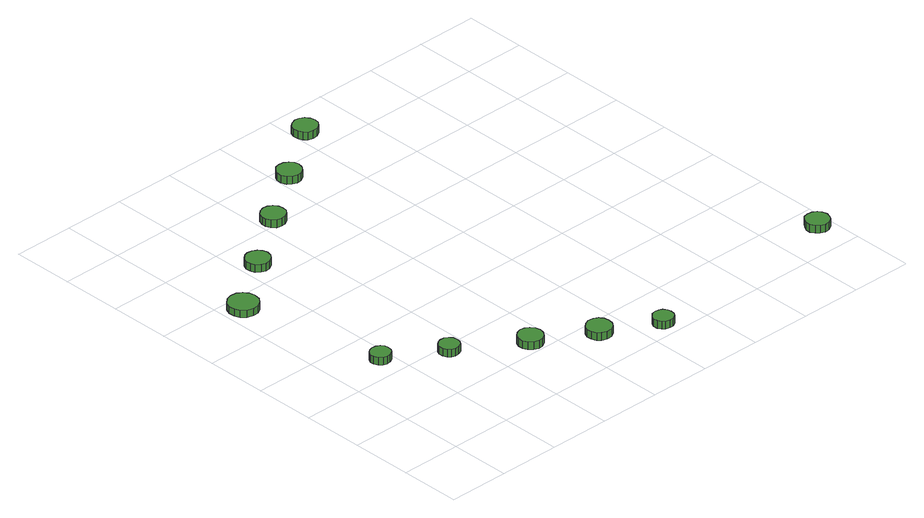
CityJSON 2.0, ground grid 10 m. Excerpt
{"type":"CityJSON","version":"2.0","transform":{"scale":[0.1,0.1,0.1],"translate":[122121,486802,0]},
"CityObjects":{
"tree1":{"type":"SolitaryVegetationObject","attributes":{"function":"something"},"geometry":[{"type":"MultiSurface","lod":"1","boundaries":[[[0,1,2,3,4,5,6,7,8,9,10,11,12,13,14]],[[15,16,17,18,19,20,21,22,23,24,25,26,27,28,29]],[[0,29,28,1]],[[1,28,27,2]],[[2,27,26,3]],[[3,26,25,4]],[[4,25,24,5]],[[5,24,23,6]],[[6,23,22,7]],[[7,22,21,8]],[[8,21,20,9]],[[9,20,19,10]],[[10,19,18,11]],[[11,18,17,12]],[[12,17,16,13]],[[13,16,15,14]],[[14,15,29,0]]]}]},
"tree2":{"type":"SolitaryVegetationObject","attributes":{"function":"something"},"geometry":[{"type":"MultiSurface","lod":"1","boundaries":[[[30,31,32,33,34,35,36,37,38,39,40,41,42,43,44]],[[45,46,47,48,49,50,51,52,53,54,55,56,57,58,59]],[[30,59,58,31]],[[31,58,57,32]],[[32,57,56,33]],[[33,56,55,34]],[[34,55,54,35]],[[35,54,53,36]],[[36,53,52,37]],[[37,52,51,38]],[[38,51,50,39]],[[39,50,49,40]],[[40,49,48,41]],[[41,48,47,42]],[[42,47,46,43]],[[43,46,45,44]],[[44,45,59,30]]]}]},
"tree3":{"type":"SolitaryVegetationObject","attributes":{"function":"something"},"geometry":[{"type":"MultiSurface","lod":"1","boundaries":[[[60,61,62,63,64,65,66,67,68,69,70,71,72,73,74]],[[75,76,77,78,79,80,81,82,83,84,85,86,87,88,89]],[[60,89,88,61]],[[61,88,87,62]],[[62,87,86,63]],[[63,86,85,64]],[[64,85,84,65]],[[65,84,83,66]],[[66,83,82,67]],[[67,82,81,68]],[[68,81,80,69]],[[69,80,79,70]],[[70,79,78,71]],[[71,78,77,72]],[[72,77,76,73]],[[73,76,75,74]],[[74,75,89,60]]]}]},
"tree4":{"type":"SolitaryVegetationObject","attributes":{"function":"something"},"geometry":[{"type":"MultiSurface","lod":"1","boundaries":[[[90,91,92,93,94,95,96,97,98,99,100,101,102,103,104]],[[105,106,107,108,109,110,111,112,113,114,115,116,117,118,119]],[[90,119,118,91]],[[91,118,117,92]],[[92,117,116,93]],[[93,116,115,94]],[[94,115,114,95]],[[95,114,113,96]],[[96,113,112,97]],[[97,112,111,98]],[[98,111,110,99]],[[99,110,109,100]],[[100,109,108,101]],[[101,108,107,102]],[[102,107,106,103]],[[103,106,105,104]],[[104,105,119,90]]]}]},
"tree5":{"type":"SolitaryVegetationObject","attributes":{"function":"something"},"geometry":[{"type":"MultiSurface","lod":"1","boundaries":[[[120,121,122,123,124,125,126,127,128,129,130,131,132,133,134]],[[135,136,137,138,139,140,141,142,143,144,145,146,147,148,149]],[[120,149,148,121]],[[121,148,147,122]],[[122,147,146,123]],[[123,146,145,124]],[[124,145,144,125]],[[125,144,143,126]],[[126,143,142,127]],[[127,142,141,128]],[[128,141,140,129]],[[129,140,139,130]],[[130,139,138,131]],[[131,138,137,132]],[[132,137,136,133]],[[133,136,135,134]],[[134,135,149,120]]]}]},
"tree6":{"type":"SolitaryVegetationObject","attributes":{"function":"something"},"geometry":[{"type":"MultiSurface","lod":"1","boundaries":[[[150,151,152,153,154,155,156,157,158,159,160,161,162,163,164]],[[165,166,167,168,169,170,171,172,173,174,175,176,177,178,179]],[[150,179,178,151]],[[151,178,177,152]],[[152,177,176,153]],[[153,176,175,154]],[[154,175,174,155]],[[155,174,173,156]],[[156,173,172,157]],[[157,172,171,158]],[[158,171,170,159]],[[159,170,169,160]],[[160,169,168,161]],[[161,168,167,162]],[[162,167,166,163]],[[163,166,165,164]],[[164,165,179,150]]]}]},
"tree7":{"type":"SolitaryVegetationObject","attributes":{"function":"something"},"geometry":[{"type":"MultiSurface","lod":"1","boundaries":[[[180,181,182,183,184,185,186,187,188,189,190,191,192,193,194]],[[195,196,197,198,199,200,201,202,203,204,205,206,207,208,209]],[[180,209,208,181]],[[181,208,207,182]],[[182,207,206,183]],[[183,206,205,184]],[[184,205,204,185]],[[185,204,203,186]],[[186,203,202,187]],[[187,202,201,188]],[[188,201,200,189]],[[189,200,199,190]],[[190,199,198,191]],[[191,198,197,192]],[[192,197,196,193]],[[193,196,195,194]],[[194,195,209,180]]]}]},
"tree8":{"type":"SolitaryVegetationObject","attributes":{"function":"something"},"geometry":[{"type":"MultiSurface","lod":"1","boundaries":[[[210,211,212,213,214,215,216,217,218,219,220,221,222,223,224]],[[225,226,227,228,229,230,231,232,233,234,235,236,237,238,239]],[[210,239,238,211]],[[211,238,237,212]],[[212,237,236,213]],[[213,236,235,214]],[[214,235,234,215]],[[215,234,233,216]],[[216,233,232,217]],[[217,232,231,218]],[[218,231,230,219]],[[219,230,229,220]],[[220,229,228,221]],[[221,228,227,222]],[[222,227,226,223]],[[223,226,225,224]],[[224,225,239,210]]]}]},
"tree9":{"type":"SolitaryVegetationObject","attributes":{"function":"something"},"geometry":[{"type":"MultiSurface","lod":"1","boundaries":[[[240,241,242,243,244,245,246,247,248,249,250,251,252,253,254]],[[255,256,257,258,259,260,261,262,263,264,265,266,267,268,269]],[[240,269,268,241]],[[241,268,267,242]],[[242,267,266,243]],[[243,266,265,244]],[[244,265,264,245]],[[245,264,263,246]],[[246,263,262,247]],[[247,262,261,248]],[[248,261,260,249]],[[249,260,259,250]],[[250,259,258,251]],[[251,258,257,252]],[[252,257,256,253]],[[253,256,255,254]],[[254,255,269,240]]]}]},
"tree10":{"type":"SolitaryVegetationObject","attributes":{"function":"something"},"geometry":[{"type":"MultiSurface","lod":"1","boundaries":[[[270,271,272,273,274,275,276,277,278,279,280,281,282,283,284]],[[285,286,287,288,289,290,291,292,293,294,295,296,297,298,299]],[[270,299,298,271]],[[271,298,297,272]],[[272,297,296,273]],[[273,296,295,274]],[[274,295,294,275]],[[275,294,293,276]],[[276,293,292,277]],[[277,292,291,278]],[[278,291,290,279]],[[279,290,289,280]],[[280,289,288,281]],[[281,288,287,282]],[[282,287,286,283]],[[283,286,285,284]],[[284,285,299,270]]]}]},
"tree11":{"type":"SolitaryVegetationObject","attributes":{"function":"something"},"geometry":[{"type":"MultiSurface","lod":"1","boundaries":[[[300,301,302,303,304,305,306,307,308,309,310,311,312,313,314]],[[315,316,317,318,319,320,321,322,323,324,325,326,327,328,329]],[[300,329,328,301]],[[301,328,327,302]],[[302,327,326,303]],[[303,326,325,304]],[[304,325,324,305]],[[305,324,323,306]],[[306,323,322,307]],[[307,322,321,308]],[[308,321,320,309]],[[309,320,319,310]],[[310,319,318,311]],[[311,318,317,312]],[[312,317,316,313]],[[313,316,315,314]],[[314,315,329,300]]]}]}
},
"vertices":[
[91,233,28],[90,240,28],[86,245,28],[80,248,28],[73,249,28],[67,247,28],[62,243,28],[59,236,28],[59,230,28],[62,224,28],[67,219,28],[73,217,28],[80,218,28],[86,221,28],[90,226,28],[90,226,15],[86,221,15],[80,218,15],[73,217,15],[67,219,15],[62,224,15],[59,230,15],[59,236,15],[62,243,15],[67,247,15],[73,249,15],[80,248,15],[86,245,15],[90,240,15],[91,233,15],
[52,468,25],[50,478,25],[44,486,25],[36,491,25],[26,492,25],[16,489,25],[9,482,25],[5,473,25],[5,463,25],[9,454,25],[16,447,25],[26,444,25],[36,445,25],[44,450,25],[50,458,25],[50,458,13],[44,450,13],[36,445,13],[26,444,13],[16,447,13],[9,454,13],[5,463,13],[5,473,13],[9,482,13],[16,489,13],[26,492,13],[36,491,13],[44,486,13],[50,478,13],[52,468,13],
[177,180,28],[176,187,28],[172,192,28],[166,196,28],[159,196,28],[153,194,28],[148,190,28],[145,184,28],[145,177,28],[148,171,28],[153,166,28],[159,164,28],[166,165,28],[172,168,28],[176,174,28],[176,174,15],[172,168,15],[166,165,15],[159,164,15],[153,166,15],[148,171,15],[145,177,15],[145,184,15],[148,190,15],[153,194,15],[159,196,15],[166,196,15],[172,192,15],[176,187,15],[177,180,15],
[145,539,24],[143,547,24],[138,553,24],[131,557,24],[123,558,24],[116,556,24],[109,550,24],[106,543,24],[106,535,24],[109,527,24],[116,522,24],[123,519,24],[131,520,24],[138,524,24],[143,531,24],[143,531,11],[138,524,11],[131,520,11],[123,519,11],[116,522,11],[109,527,11],[106,535,11],[106,543,11],[109,550,11],[116,556,11],[123,558,11],[131,557,11],[138,553,11],[143,547,11],[145,539,11],
[282,117,27],[280,125,27],[275,132,27],[268,136,27],[260,137,27],[252,134,27],[246,129,27],[243,121,27],[243,113,27],[246,106,27],[252,100,27],[260,97,27],[268,98,27],[275,102,27],[280,109,27],[280,109,14],[275,102,14],[268,98,14],[260,97,14],[252,100,14],[246,106,14],[243,113,14],[243,121,14],[246,129,14],[252,134,14],[260,137,14],[268,136,14],[275,132,14],[280,125,14],[282,117,14],
[372,69,25],[371,77,25],[366,84,25],[359,88,25],[350,89,25],[342,86,25],[336,80,25],[333,73,25],[333,65,25],[336,57,25],[342,52,25],[350,49,25],[359,50,25],[366,54,25],[371,61,25],[371,61,12],[366,54,12],[359,50,12],[350,49,12],[342,52,12],[336,57,12],[333,65,12],[333,73,12],[336,80,12],[342,86,12],[350,89,12],[359,88,12],[366,84,12],[371,77,12],[372,69,12],
[243,609,23],[242,617,23],[237,624,23],[230,628,23],[222,629,23],[214,626,23],[208,621,23],[205,613,23],[205,605,23],[208,598,23],[214,592,23],[222,590,23],[230,591,23],[237,595,23],[242,601,23],[242,601,10],[237,595,10],[230,591,10],[222,590,10],[214,592,10],[208,598,10],[205,605,10],[205,613,10],[208,621,10],[214,626,10],[222,629,10],[230,628,10],[237,624,10],[242,617,10],[243,609,10],
[453,24,25],[452,30,25],[448,36,25],[442,39,25],[436,40,25],[429,38,25],[424,33,25],[421,27,25],[421,20,25],[424,14,25],[429,10,25],[436,8,25],[442,8,25],[448,12,25],[452,17,25],[452,17,12],[448,12,12],[442,8,12],[436,8,12],[429,10,12],[424,14,12],[421,20,12],[421,27,12],[424,33,12],[429,38,12],[436,40,12],[442,39,12],[448,36,12],[452,30,12],[453,24,12],
[341,678,22],[339,686,22],[334,692,22],[327,696,22],[319,697,22],[311,695,22],[305,689,22],[302,682,22],[302,674,22],[305,666,22],[311,661,22],[319,658,22],[327,659,22],[334,663,22],[339,670,22],[339,670,9],[334,663,9],[327,659,9],[319,658,9],[311,661,9],[305,666,9],[302,674,9],[302,682,9],[305,689,9],[311,695,9],[319,697,9],[327,696,9],[334,692,9],[339,686,9],[341,678,9],
[440,747,21],[438,755,21],[433,762,21],[426,766,21],[418,767,21],[410,764,21],[404,759,21],[401,751,21],[401,743,21],[404,736,21],[410,730,21],[418,728,21],[426,728,21],[433,733,21],[438,739,21],[438,739,8],[433,733,8],[426,728,8],[418,728,8],[410,730,8],[404,736,8],[401,743,8],[401,751,8],[404,759,8],[410,764,8],[418,767,8],[426,766,8],[433,762,8],[438,755,8],[440,747,8],
[795,57,23],[793,65,23],[789,71,23],[782,75,23],[774,76,23],[766,74,23],[761,68,23],[757,61,23],[757,53,23],[761,46,23],[766,41,23],[774,38,23],[782,39,23],[789,43,23],[793,49,23],[793,49,10],[789,43,10],[782,39,10],[774,38,10],[766,41,10],[761,46,10],[757,53,10],[757,61,10],[761,68,10],[766,74,10],[774,76,10],[782,75,10],[789,71,10],[793,65,10],[795,57,10]
]}
